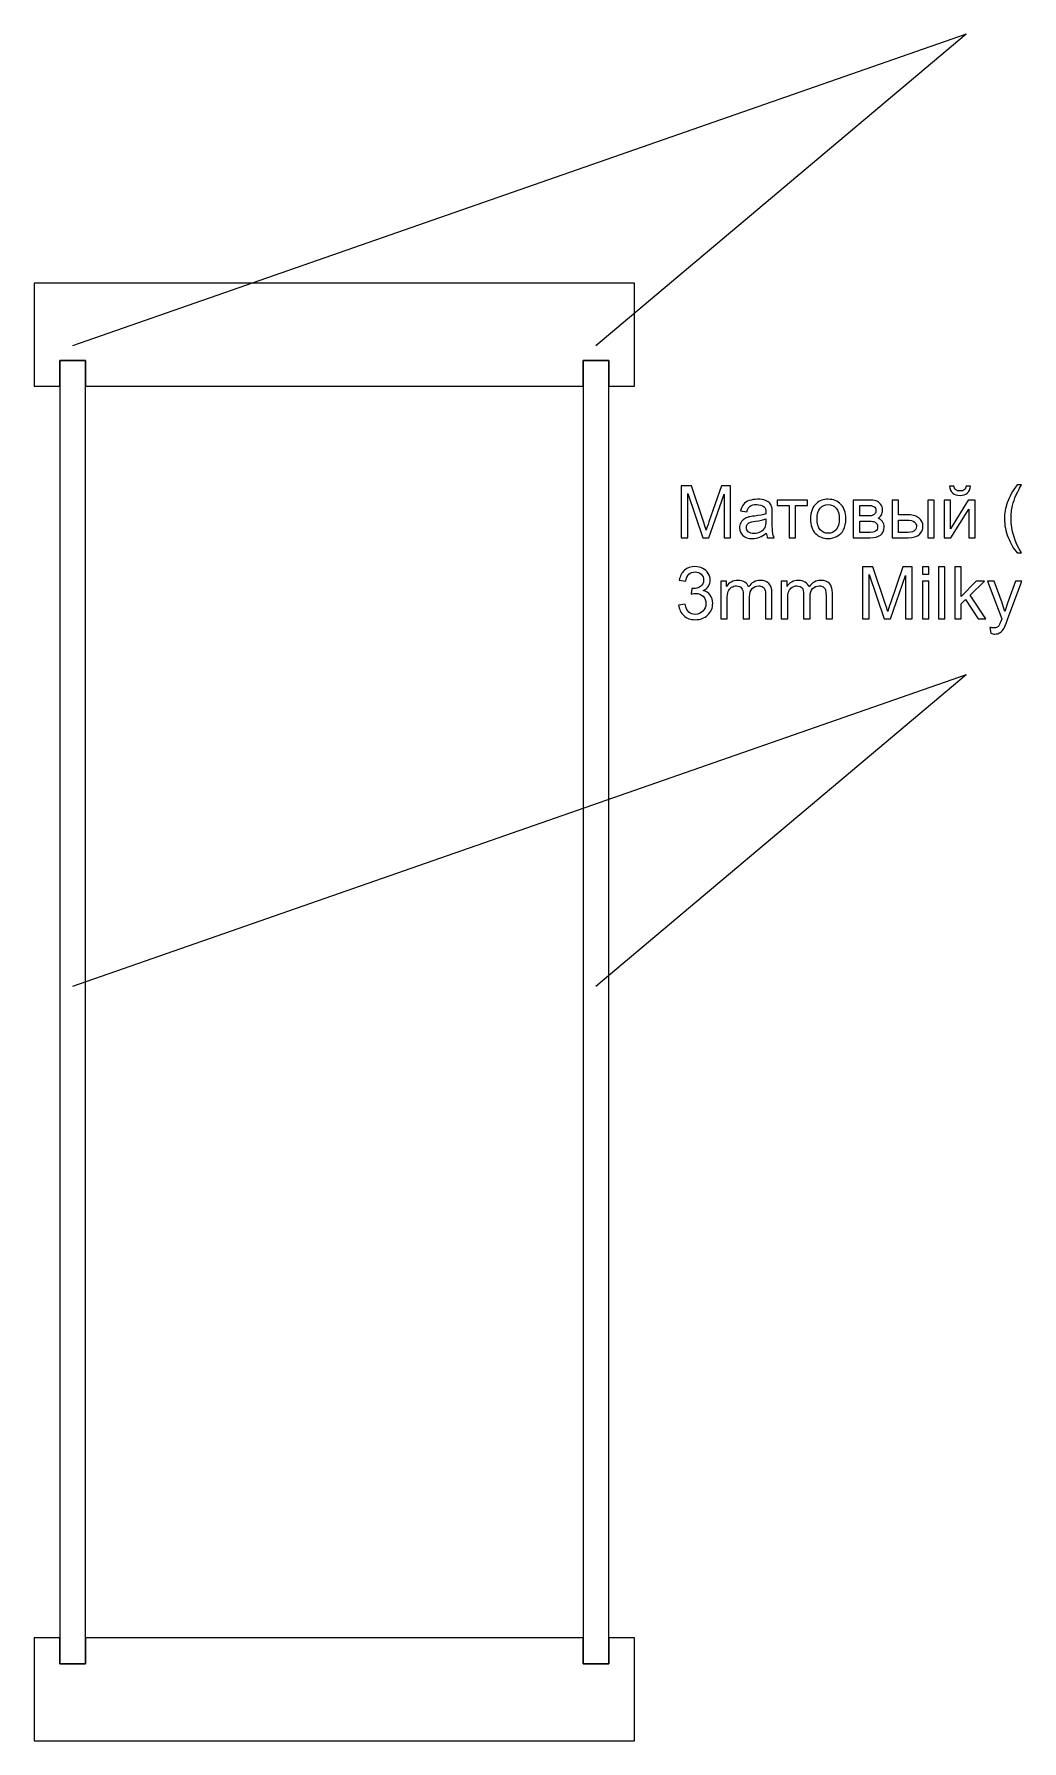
# Model space of a CAD drawing. Header units: centimetres. Extents: x -73.3 to 26.2, y -19.8 to 24.4.
# Drawn here: x 1.37 to 12.89, y -12.52 to 7.38 of the extents above; entities that cross this region are included whole.
import ezdxf

# ---------------------------------------------------------------- set-up
doc = ezdxf.new("R2010")
doc.units = ezdxf.units.CM
doc.header["$MEASUREMENT"] = 0
doc.layers.add('layer 1', color=7, linetype='Continuous')

msp = doc.modelspace()

# ---------------------------------------------------------------- linework, layer by layer
at = {"layer": 'layer 1', "color": 242, "lineweight": 9}
for points in [[(12.24069, 7.3847), (12.24069, 7.3847), (1.82248, 3.75057), (1.82248, 3.75057)], [(12.24069, 7.3847), (12.24069, 7.3847), (7.92462, 3.75057), (7.92462, 3.75057)], [(12.24069, -0.0866), (12.24069, -0.0866), (1.82248, -3.72073), (1.82248, -3.72073)], [(12.24069, -0.0866), (12.24069, -0.0866), (7.92462, -3.72073), (7.92462, -3.72073)]]:
    msp.add_open_spline(points, degree=3, dxfattribs=at)
at = {"layer": 'layer 1', "color": 41, "lineweight": 9}
for points in [[(1.37462, 3.27927), (1.37462, 3.27927), (1.37462, 4.47927), (1.37462, 4.47927), (1.37462, 4.47927), (1.37462, 4.47927), (8.37462, 4.47927), (8.37462, 4.47927), (8.37462, 4.47927), (8.37462, 4.47927), (8.37462, 3.27927), (8.37462, 3.27927), (8.37462, 3.27927), (8.37462, 3.27927), (8.07462, 3.27927), (8.07462, 3.27927), (8.07462, 3.27927), (8.07462, 3.27927), (8.07462, 3.57927), (8.07462, 3.57927), (8.07462, 3.57927), (8.07462, 3.57927), (7.77462, 3.57927), (7.77462, 3.57927), (7.77462, 3.57927), (7.77462, 3.57927), (7.77462, 3.27927), (7.77462, 3.27927), (7.77462, 3.27927), (7.77462, 3.27927), (1.97462, 3.27927), (1.97462, 3.27927), (1.97462, 3.27927), (1.97462, 3.27927), (1.97462, 3.57927), (1.97462, 3.57927), (1.97462, 3.57927), (1.97462, 3.57927), (1.67462, 3.57927), (1.67462, 3.57927), (1.67462, 3.57927), (1.67462, 3.57927), (1.67462, 3.27927), (1.67462, 3.27927), (1.67462, 3.27927), (1.67462, 3.27927), (1.37462, 3.27927), (1.37462, 3.27927)], [(1.37462, -12.52073), (1.37462, -12.52073), (1.37462, -11.32073), (1.37462, -11.32073), (1.37462, -11.32073), (1.37462, -11.32073), (1.67462, -11.32073), (1.67462, -11.32073), (1.67462, -11.32073), (1.67462, -11.32073), (1.67462, -11.62073), (1.67462, -11.62073), (1.67462, -11.62073), (1.67462, -11.62073), (1.97462, -11.62073), (1.97462, -11.62073), (1.97462, -11.62073), (1.97462, -11.62073), (1.97462, -11.32073), (1.97462, -11.32073), (1.97462, -11.32073), (1.97462, -11.32073), (7.77462, -11.32073), (7.77462, -11.32073), (7.77462, -11.32073), (7.77462, -11.32073), (7.77462, -11.62073), (7.77462, -11.62073), (7.77462, -11.62073), (7.77462, -11.62073), (8.07462, -11.62073), (8.07462, -11.62073), (8.07462, -11.62073), (8.07462, -11.62073), (8.07462, -11.32073), (8.07462, -11.32073), (8.07462, -11.32073), (8.07462, -11.32073), (8.37462, -11.32073), (8.37462, -11.32073), (8.37462, -11.32073), (8.37462, -11.32073), (8.37462, -12.52073), (8.37462, -12.52073), (8.37462, -12.52073), (8.37462, -12.52073), (1.37462, -12.52073), (1.37462, -12.52073)]]:
    msp.add_open_spline(points, degree=3, knots=[0, 0, 0, 0, 0.07692308, 0.07692308, 0.07692308, 0.07692308, 0.15384615, 0.15384615, 0.15384615, 0.15384615, 0.23076923, 0.23076923, 0.23076923, 0.23076923, 0.30769231, 0.30769231, 0.30769231, 0.30769231, 0.38461538, 0.38461538, 0.38461538, 0.38461538, 0.46153846, 0.46153846, 0.46153846, 0.46153846, 0.53846154, 0.53846154, 0.53846154, 0.53846154, 0.61538462, 0.61538462, 0.61538462, 0.61538462, 0.69230769, 0.69230769, 0.69230769, 0.69230769, 0.76923077, 0.76923077, 0.76923077, 0.76923077, 0.84615385, 0.84615385, 0.84615385, 0.84615385, 1, 1, 1, 1], dxfattribs=at)
at = {"layer": 'layer 1', "color": 142, "lineweight": 9}
for points in [[(1.67462, 3.57927), (1.67462, 3.57927), (1.97462, 3.57927), (1.97462, 3.57927), (1.97462, 3.57927), (1.97462, 3.57927), (1.97462, -11.62073), (1.97462, -11.62073), (1.97462, -11.62073), (1.97462, -11.62073), (1.67462, -11.62073), (1.67462, -11.62073), (1.67462, -11.62073), (1.67462, -11.62073), (1.67462, 3.57927), (1.67462, 3.57927)], [(7.77462, 3.57927), (7.77462, 3.57927), (8.07462, 3.57927), (8.07462, 3.57927), (8.07462, 3.57927), (8.07462, 3.57927), (8.07462, -11.62073), (8.07462, -11.62073), (8.07462, -11.62073), (8.07462, -11.62073), (7.77462, -11.62073), (7.77462, -11.62073), (7.77462, -11.62073), (7.77462, -11.62073), (7.77462, 3.57927), (7.77462, 3.57927)]]:
    msp.add_open_spline(points, degree=3, knots=[0, 0, 0, 0, 0.2, 0.2, 0.2, 0.2, 0.4, 0.4, 0.4, 0.4, 0.6, 0.6, 0.6, 0.6, 1, 1, 1, 1], dxfattribs=at)
at = {"layer": 'layer 1', "color": 250}
for points, knots in [([(8.91753, 1.51125), (8.91753, 1.51125), (8.91753, 2.11747), (8.91753, 2.11747), (8.91753, 2.11747), (8.91753, 2.11747), (9.03776, 2.11747), (9.03776, 2.11747), (9.03776, 2.11747), (9.03776, 2.11747), (9.18113, 1.68835), (9.18113, 1.68835), (9.18113, 1.68835), (9.19439, 1.64841), (9.20399, 1.61849), (9.21005, 1.5986), (9.21005, 1.5986), (9.21697, 1.62061), (9.22783, 1.65307), (9.24251, 1.69582), (9.24251, 1.69582), (9.24251, 1.69582), (9.38842, 2.11747), (9.38842, 2.11747), (9.38842, 2.11747), (9.38842, 2.11747), (9.49581, 2.11747), (9.49581, 2.11747), (9.49581, 2.11747), (9.49581, 2.11747), (9.49581, 1.51125), (9.49581, 1.51125), (9.49581, 1.51125), (9.49581, 1.51125), (9.41876, 1.51125), (9.41876, 1.51125), (9.41876, 1.51125), (9.41876, 1.51125), (9.41876, 2.01841), (9.41876, 2.01841), (9.41876, 2.01841), (9.41876, 2.01841), (9.2418, 1.51125), (9.2418, 1.51125), (9.2418, 1.51125), (9.2418, 1.51125), (9.16956, 1.51125), (9.16956, 1.51125), (9.16956, 1.51125), (9.16956, 1.51125), (8.99458, 2.02772), (8.99458, 2.02772), (8.99458, 2.02772), (8.99458, 2.02772), (8.99458, 1.51125), (8.99458, 1.51125), (8.99458, 1.51125), (8.99458, 1.51125), (8.91753, 1.51125), (8.91753, 1.51125)], [0, 0, 0, 0, 0.0625, 0.0625, 0.0625, 0.0625, 0.125, 0.125, 0.125, 0.125, 0.1875, 0.1875, 0.1875, 0.1875, 0.25, 0.25, 0.25, 0.25, 0.3125, 0.3125, 0.3125, 0.3125, 0.375, 0.375, 0.375, 0.375, 0.4375, 0.4375, 0.4375, 0.4375, 0.5, 0.5, 0.5, 0.5, 0.5625, 0.5625, 0.5625, 0.5625, 0.625, 0.625, 0.625, 0.625, 0.6875, 0.6875, 0.6875, 0.6875, 0.75, 0.75, 0.75, 0.75, 0.8125, 0.8125, 0.8125, 0.8125, 0.875, 0.875, 0.875, 0.875, 1, 1, 1, 1]), ([(12.24197, 2.11323), (12.24197, 2.11323), (12.29277, 2.11323), (12.29277, 2.11323), (12.29277, 2.11323), (12.28868, 2.07838), (12.27598, 2.05157), (12.25481, 2.03294), (12.25481, 2.03294), (12.23364, 2.01417), (12.20556, 2.00486), (12.17042, 2.00486), (12.17042, 2.00486), (12.13515, 2.00486), (12.10692, 2.01417), (12.0859, 2.03266), (12.0859, 2.03266), (12.06487, 2.05128), (12.05217, 2.0781), (12.04808, 2.11323), (12.04808, 2.11323), (12.04808, 2.11323), (12.09888, 2.11323), (12.09888, 2.11323), (12.09888, 2.11323), (12.10269, 2.09418), (12.11045, 2.07993), (12.12188, 2.07062), (12.12188, 2.07062), (12.13331, 2.06116), (12.14883, 2.05651), (12.16817, 2.05651), (12.16817, 2.05651), (12.1906, 2.05651), (12.20754, 2.06102), (12.21897, 2.07019), (12.21897, 2.07019), (12.2304, 2.07922), (12.23816, 2.09362), (12.24197, 2.11323)], [0, 0, 0, 0, 0.09090909, 0.09090909, 0.09090909, 0.09090909, 0.18181818, 0.18181818, 0.18181818, 0.18181818, 0.27272727, 0.27272727, 0.27272727, 0.27272727, 0.36363636, 0.36363636, 0.36363636, 0.36363636, 0.45454545, 0.45454545, 0.45454545, 0.45454545, 0.54545455, 0.54545455, 0.54545455, 0.54545455, 0.63636364, 0.63636364, 0.63636364, 0.63636364, 0.72727273, 0.72727273, 0.72727273, 0.72727273, 0.81818182, 0.81818182, 0.81818182, 0.81818182, 1, 1, 1, 1]), ([(12.83506, 1.33345), (12.79414, 1.38524), (12.75942, 1.44577), (12.73106, 1.5152), (12.73106, 1.5152), (12.7027, 1.58463), (12.68859, 1.6566), (12.68859, 1.73096), (12.68859, 1.73096), (12.68859, 1.79658), (12.69917, 1.85937), (12.72034, 1.91934), (12.72034, 1.91934), (12.74517, 1.98905), (12.78341, 2.05848), (12.83506, 2.12763), (12.83506, 2.12763), (12.83506, 2.12763), (12.8884, 2.12763), (12.8884, 2.12763), (12.8884, 2.12763), (12.8551, 2.07033), (12.83294, 2.02941), (12.82222, 2.00486), (12.82222, 2.00486), (12.80543, 1.9669), (12.79216, 1.92725), (12.78257, 1.8859), (12.78257, 1.8859), (12.77071, 1.8344), (12.76479, 1.78261), (12.76479, 1.73054), (12.76479, 1.73054), (12.76479, 1.59803), (12.80599, 1.46567), (12.8884, 1.33345), (12.8884, 1.33345), (12.8884, 1.33345), (12.83506, 1.33345), (12.83506, 1.33345)], [0, 0, 0, 0, 0.09090909, 0.09090909, 0.09090909, 0.09090909, 0.18181818, 0.18181818, 0.18181818, 0.18181818, 0.27272727, 0.27272727, 0.27272727, 0.27272727, 0.36363636, 0.36363636, 0.36363636, 0.36363636, 0.45454545, 0.45454545, 0.45454545, 0.45454545, 0.54545455, 0.54545455, 0.54545455, 0.54545455, 0.63636364, 0.63636364, 0.63636364, 0.63636364, 0.72727273, 0.72727273, 0.72727273, 0.72727273, 0.81818182, 0.81818182, 0.81818182, 0.81818182, 1, 1, 1, 1]), ([(9.91166, 1.56628), (9.884, 1.54272), (9.85733, 1.52621), (9.83179, 1.51647), (9.83179, 1.51647), (9.80625, 1.50673), (9.77888, 1.50194), (9.74952, 1.50194), (9.74952, 1.50194), (9.70126, 1.50194), (9.66415, 1.51365), (9.63819, 1.53721), (9.63819, 1.53721), (9.61222, 1.56064), (9.59924, 1.5907), (9.59924, 1.62724), (9.59924, 1.62724), (9.59924, 1.64869), (9.60418, 1.66831), (9.61392, 1.68609), (9.61392, 1.68609), (9.62379, 1.70387), (9.63663, 1.71798), (9.65244, 1.7287), (9.65244, 1.7287), (9.66838, 1.73943), (9.68616, 1.74761), (9.70606, 1.75312), (9.70606, 1.75312), (9.72074, 1.75693), (9.74289, 1.76059), (9.77238, 1.76426), (9.77238, 1.76426), (9.8325, 1.77132), (9.87695, 1.77993), (9.90531, 1.7898), (9.90531, 1.7898), (9.90559, 1.79996), (9.90573, 1.80646), (9.90573, 1.80914), (9.90573, 1.80914), (9.90573, 1.83933), (9.89868, 1.86064), (9.88457, 1.87306), (9.88457, 1.87306), (9.86552, 1.88985), (9.83715, 1.89818), (9.79962, 1.89818), (9.79962, 1.89818), (9.76448, 1.89818), (9.73852, 1.89197), (9.72187, 1.87969), (9.72187, 1.87969), (9.70507, 1.86742), (9.6928, 1.84568), (9.68475, 1.81436), (9.68475, 1.81436), (9.68475, 1.81436), (9.61194, 1.82452), (9.61194, 1.82452), (9.61194, 1.82452), (9.61857, 1.8557), (9.62944, 1.88096), (9.64468, 1.90015), (9.64468, 1.90015), (9.65992, 1.91934), (9.68193, 1.93402), (9.71072, 1.94446), (9.71072, 1.94446), (9.73936, 1.95476), (9.77281, 1.95999), (9.81063, 1.95999), (9.81063, 1.95999), (9.84816, 1.95999), (9.87878, 1.95561), (9.90235, 1.94672), (9.90235, 1.94672), (9.92577, 1.93783), (9.94313, 1.92682), (9.95414, 1.91342), (9.95414, 1.91342), (9.96514, 1.90001), (9.9729, 1.88308), (9.97742, 1.86262), (9.97742, 1.86262), (9.97982, 1.84992), (9.98109, 1.82706), (9.98109, 1.79418), (9.98109, 1.79418), (9.98109, 1.79418), (9.98109, 1.6954), (9.98109, 1.6954), (9.98109, 1.6954), (9.98109, 1.6264), (9.98264, 1.58279), (9.98574, 1.56431), (9.98574, 1.56431), (9.98871, 1.54582), (9.99492, 1.52818), (10.00395, 1.51125), (10.00395, 1.51125), (10.00395, 1.51125), (9.92605, 1.51125), (9.92605, 1.51125), (9.92605, 1.51125), (9.91858, 1.52691), (9.91378, 1.54526), (9.91166, 1.56628)], [0, 0, 0, 0, 0.03571429, 0.03571429, 0.03571429, 0.03571429, 0.07142857, 0.07142857, 0.07142857, 0.07142857, 0.10714286, 0.10714286, 0.10714286, 0.10714286, 0.14285714, 0.14285714, 0.14285714, 0.14285714, 0.17857143, 0.17857143, 0.17857143, 0.17857143, 0.21428571, 0.21428571, 0.21428571, 0.21428571, 0.25, 0.25, 0.25, 0.25, 0.28571429, 0.28571429, 0.28571429, 0.28571429, 0.32142857, 0.32142857, 0.32142857, 0.32142857, 0.35714286, 0.35714286, 0.35714286, 0.35714286, 0.39285714, 0.39285714, 0.39285714, 0.39285714, 0.42857143, 0.42857143, 0.42857143, 0.42857143, 0.46428571, 0.46428571, 0.46428571, 0.46428571, 0.5, 0.5, 0.5, 0.5, 0.53571429, 0.53571429, 0.53571429, 0.53571429, 0.57142857, 0.57142857, 0.57142857, 0.57142857, 0.60714286, 0.60714286, 0.60714286, 0.60714286, 0.64285714, 0.64285714, 0.64285714, 0.64285714, 0.67857143, 0.67857143, 0.67857143, 0.67857143, 0.71428571, 0.71428571, 0.71428571, 0.71428571, 0.75, 0.75, 0.75, 0.75, 0.78571429, 0.78571429, 0.78571429, 0.78571429, 0.82142857, 0.82142857, 0.82142857, 0.82142857, 0.85714286, 0.85714286, 0.85714286, 0.85714286, 0.89285714, 0.89285714, 0.89285714, 0.89285714, 0.92857143, 0.92857143, 0.92857143, 0.92857143, 1, 1, 1, 1]), ([(10.03795, 1.95067), (10.03795, 1.95067), (10.39355, 1.95067), (10.39355, 1.95067), (10.39355, 1.95067), (10.39355, 1.95067), (10.39355, 1.88886), (10.39355, 1.88886), (10.39355, 1.88886), (10.39355, 1.88886), (10.25301, 1.88886), (10.25301, 1.88886), (10.25301, 1.88886), (10.25301, 1.88886), (10.25301, 1.51125), (10.25301, 1.51125), (10.25301, 1.51125), (10.25301, 1.51125), (10.1785, 1.51125), (10.1785, 1.51125), (10.1785, 1.51125), (10.1785, 1.51125), (10.1785, 1.88886), (10.1785, 1.88886), (10.1785, 1.88886), (10.1785, 1.88886), (10.03795, 1.88886), (10.03795, 1.88886), (10.03795, 1.88886), (10.03795, 1.88886), (10.03795, 1.95067), (10.03795, 1.95067)], [0, 0, 0, 0, 0.11111111, 0.11111111, 0.11111111, 0.11111111, 0.22222222, 0.22222222, 0.22222222, 0.22222222, 0.33333333, 0.33333333, 0.33333333, 0.33333333, 0.44444444, 0.44444444, 0.44444444, 0.44444444, 0.55555556, 0.55555556, 0.55555556, 0.55555556, 0.66666667, 0.66666667, 0.66666667, 0.66666667, 0.77777778, 0.77777778, 0.77777778, 0.77777778, 1, 1, 1, 1]), ([(10.42728, 1.73096), (10.42728, 1.8121), (10.44986, 1.87221), (10.49515, 1.9113), (10.49515, 1.9113), (10.53283, 1.94376), (10.57898, 1.95999), (10.6333, 1.95999), (10.6333, 1.95999), (10.69356, 1.95999), (10.74295, 1.94023), (10.78133, 1.90072), (10.78133, 1.90072), (10.81957, 1.86135), (10.83876, 1.80674), (10.83876, 1.73717), (10.83876, 1.73717), (10.83876, 1.68073), (10.8303, 1.63642), (10.81336, 1.6041), (10.81336, 1.6041), (10.79643, 1.57179), (10.77173, 1.54667), (10.73928, 1.52875), (10.73928, 1.52875), (10.70696, 1.51083), (10.67154, 1.50194), (10.6333, 1.50194), (10.6333, 1.50194), (10.57178, 1.50194), (10.52211, 1.52155), (10.48415, 1.56092), (10.48415, 1.56092), (10.44619, 1.60029), (10.42728, 1.65702), (10.42728, 1.73096)], [0, 0, 0, 0, 0.1, 0.1, 0.1, 0.1, 0.2, 0.2, 0.2, 0.2, 0.3, 0.3, 0.3, 0.3, 0.4, 0.4, 0.4, 0.4, 0.5, 0.5, 0.5, 0.5, 0.6, 0.6, 0.6, 0.6, 0.7, 0.7, 0.7, 0.7, 0.8, 0.8, 0.8, 0.8, 1, 1, 1, 1]), ([(10.50348, 1.73082), (10.50348, 1.67466), (10.51576, 1.63261), (10.54031, 1.60481), (10.54031, 1.60481), (10.56501, 1.57687), (10.59591, 1.5629), (10.6333, 1.5629), (10.6333, 1.5629), (10.67027, 1.5629), (10.70104, 1.57687), (10.72573, 1.60495), (10.72573, 1.60495), (10.75028, 1.63303), (10.76256, 1.67579), (10.76256, 1.73322), (10.76256, 1.73322), (10.76256, 1.78741), (10.75014, 1.82847), (10.72545, 1.85627), (10.72545, 1.85627), (10.70075, 1.88421), (10.66999, 1.89818), (10.6333, 1.89818), (10.6333, 1.89818), (10.59591, 1.89818), (10.56501, 1.88435), (10.54031, 1.85655), (10.54031, 1.85655), (10.51576, 1.82875), (10.50348, 1.78684), (10.50348, 1.73082)], [0, 0, 0, 0, 0.11111111, 0.11111111, 0.11111111, 0.11111111, 0.22222222, 0.22222222, 0.22222222, 0.22222222, 0.33333333, 0.33333333, 0.33333333, 0.33333333, 0.44444444, 0.44444444, 0.44444444, 0.44444444, 0.55555556, 0.55555556, 0.55555556, 0.55555556, 0.66666667, 0.66666667, 0.66666667, 0.66666667, 0.77777778, 0.77777778, 0.77777778, 0.77777778, 1, 1, 1, 1]), ([(10.92611, 1.95067), (10.92611, 1.95067), (11.09756, 1.95067), (11.09756, 1.95067), (11.09756, 1.95067), (11.13961, 1.95067), (11.17094, 1.94714), (11.19154, 1.94009), (11.19154, 1.94009), (11.212, 1.93303), (11.22964, 1.92019), (11.24432, 1.90142), (11.24432, 1.90142), (11.25913, 1.88251), (11.26647, 1.86008), (11.26647, 1.83383), (11.26647, 1.83383), (11.26647, 1.81281), (11.2621, 1.79446), (11.25349, 1.77894), (11.25349, 1.77894), (11.24474, 1.76328), (11.23176, 1.75015), (11.21426, 1.73971), (11.21426, 1.73971), (11.23486, 1.7328), (11.25194, 1.71995), (11.26562, 1.70105), (11.26562, 1.70105), (11.27917, 1.68228), (11.28594, 1.65984), (11.28594, 1.63402), (11.28594, 1.63402), (11.28326, 1.59239), (11.26831, 1.56149), (11.24135, 1.54145), (11.24135, 1.54145), (11.2144, 1.52127), (11.17517, 1.51125), (11.12381, 1.51125), (11.12381, 1.51125), (11.12381, 1.51125), (10.92611, 1.51125), (10.92611, 1.51125), (10.92611, 1.51125), (10.92611, 1.51125), (10.92611, 1.95067), (10.92611, 1.95067)], [0, 0, 0, 0, 0.07692308, 0.07692308, 0.07692308, 0.07692308, 0.15384615, 0.15384615, 0.15384615, 0.15384615, 0.23076923, 0.23076923, 0.23076923, 0.23076923, 0.30769231, 0.30769231, 0.30769231, 0.30769231, 0.38461538, 0.38461538, 0.38461538, 0.38461538, 0.46153846, 0.46153846, 0.46153846, 0.46153846, 0.53846154, 0.53846154, 0.53846154, 0.53846154, 0.61538462, 0.61538462, 0.61538462, 0.61538462, 0.69230769, 0.69230769, 0.69230769, 0.69230769, 0.76923077, 0.76923077, 0.76923077, 0.76923077, 0.84615385, 0.84615385, 0.84615385, 0.84615385, 1, 1, 1, 1]), ([(11.00062, 1.76525), (11.00062, 1.76525), (11.07964, 1.76525), (11.07964, 1.76525), (11.07964, 1.76525), (11.11111, 1.76525), (11.13284, 1.76694), (11.14455, 1.77019), (11.14455, 1.77019), (11.1564, 1.77358), (11.16699, 1.78021), (11.1763, 1.79037), (11.1763, 1.79037), (11.18561, 1.80039), (11.19027, 1.81252), (11.19027, 1.82663), (11.19027, 1.82663), (11.19027, 1.84992), (11.18209, 1.866), (11.16586, 1.87518), (11.16586, 1.87518), (11.14949, 1.88435), (11.12155, 1.88886), (11.08204, 1.88886), (11.08204, 1.88886), (11.08204, 1.88886), (11.00062, 1.88886), (11.00062, 1.88886), (11.00062, 1.88886), (11.00062, 1.88886), (11.00062, 1.76525), (11.00062, 1.76525)], [0, 0, 0, 0, 0.11111111, 0.11111111, 0.11111111, 0.11111111, 0.22222222, 0.22222222, 0.22222222, 0.22222222, 0.33333333, 0.33333333, 0.33333333, 0.33333333, 0.44444444, 0.44444444, 0.44444444, 0.44444444, 0.55555556, 0.55555556, 0.55555556, 0.55555556, 0.66666667, 0.66666667, 0.66666667, 0.66666667, 0.77777778, 0.77777778, 0.77777778, 0.77777778, 1, 1, 1, 1]), ([(11.37851, 1.95067), (11.37851, 1.95067), (11.45302, 1.95067), (11.45302, 1.95067), (11.45302, 1.95067), (11.45302, 1.95067), (11.45302, 1.7788), (11.45302, 1.7788), (11.45302, 1.7788), (11.45302, 1.7788), (11.547, 1.7788), (11.547, 1.7788), (11.547, 1.7788), (11.60838, 1.7788), (11.65551, 1.76694), (11.68867, 1.7431), (11.68867, 1.7431), (11.72183, 1.71925), (11.73834, 1.68637), (11.73834, 1.64446), (11.73834, 1.64446), (11.73834, 1.60777), (11.72452, 1.57644), (11.69686, 1.55034), (11.69686, 1.55034), (11.6692, 1.52423), (11.62503, 1.51125), (11.56421, 1.51125), (11.56421, 1.51125), (11.56421, 1.51125), (11.37851, 1.51125), (11.37851, 1.51125), (11.37851, 1.51125), (11.37851, 1.51125), (11.37851, 1.95067), (11.37851, 1.95067)], [0, 0, 0, 0, 0.1, 0.1, 0.1, 0.1, 0.2, 0.2, 0.2, 0.2, 0.3, 0.3, 0.3, 0.3, 0.4, 0.4, 0.4, 0.4, 0.5, 0.5, 0.5, 0.5, 0.6, 0.6, 0.6, 0.6, 0.7, 0.7, 0.7, 0.7, 0.8, 0.8, 0.8, 0.8, 1, 1, 1, 1]), ([(11.79423, 1.95067), (11.79423, 1.95067), (11.86873, 1.95067), (11.86873, 1.95067), (11.86873, 1.95067), (11.86873, 1.95067), (11.86873, 1.51125), (11.86873, 1.51125), (11.86873, 1.51125), (11.86873, 1.51125), (11.79423, 1.51125), (11.79423, 1.51125), (11.79423, 1.51125), (11.79423, 1.51125), (11.79423, 1.95067), (11.79423, 1.95067)], [0, 0, 0, 0, 0.2, 0.2, 0.2, 0.2, 0.4, 0.4, 0.4, 0.4, 0.6, 0.6, 0.6, 0.6, 1, 1, 1, 1]), ([(11.98458, 1.95067), (11.98458, 1.95067), (12.05909, 1.95067), (12.05909, 1.95067), (12.05909, 1.95067), (12.05909, 1.95067), (12.05909, 1.61553), (12.05909, 1.61553), (12.05909, 1.61553), (12.05909, 1.61553), (12.2661, 1.95067), (12.2661, 1.95067), (12.2661, 1.95067), (12.2661, 1.95067), (12.34611, 1.95067), (12.34611, 1.95067), (12.34611, 1.95067), (12.34611, 1.95067), (12.34611, 1.51125), (12.34611, 1.51125), (12.34611, 1.51125), (12.34611, 1.51125), (12.2716, 1.51125), (12.2716, 1.51125), (12.2716, 1.51125), (12.2716, 1.51125), (12.2716, 1.84427), (12.2716, 1.84427), (12.2716, 1.84427), (12.2716, 1.84427), (12.06487, 1.51125), (12.06487, 1.51125), (12.06487, 1.51125), (12.06487, 1.51125), (11.98458, 1.51125), (11.98458, 1.51125), (11.98458, 1.51125), (11.98458, 1.51125), (11.98458, 1.95067), (11.98458, 1.95067)], [0, 0, 0, 0, 0.09090909, 0.09090909, 0.09090909, 0.09090909, 0.18181818, 0.18181818, 0.18181818, 0.18181818, 0.27272727, 0.27272727, 0.27272727, 0.27272727, 0.36363636, 0.36363636, 0.36363636, 0.36363636, 0.45454545, 0.45454545, 0.45454545, 0.45454545, 0.54545455, 0.54545455, 0.54545455, 0.54545455, 0.63636364, 0.63636364, 0.63636364, 0.63636364, 0.72727273, 0.72727273, 0.72727273, 0.72727273, 0.81818182, 0.81818182, 0.81818182, 0.81818182, 1, 1, 1, 1]), ([(9.90573, 1.73138), (9.87864, 1.72038), (9.838, 1.71106), (9.78381, 1.70344), (9.78381, 1.70344), (9.75305, 1.69907), (9.73132, 1.69413), (9.71862, 1.68863), (9.71862, 1.68863), (9.70592, 1.68312), (9.69618, 1.67508), (9.68927, 1.66464), (9.68927, 1.66464), (9.68235, 1.65406), (9.67883, 1.64234), (9.67883, 1.62936), (9.67883, 1.62936), (9.67883, 1.60975), (9.68631, 1.59324), (9.7014, 1.58011), (9.7014, 1.58011), (9.7165, 1.56699), (9.73852, 1.56036), (9.76745, 1.56036), (9.76745, 1.56036), (9.79609, 1.56036), (9.82163, 1.56657), (9.84407, 1.57912), (9.84407, 1.57912), (9.86636, 1.59154), (9.88287, 1.60862), (9.89332, 1.63021), (9.89332, 1.63021), (9.90136, 1.647), (9.90531, 1.67169), (9.90531, 1.70429), (9.90531, 1.70429), (9.90531, 1.70429), (9.90573, 1.73138), (9.90573, 1.73138)], [0, 0, 0, 0, 0.09090909, 0.09090909, 0.09090909, 0.09090909, 0.18181818, 0.18181818, 0.18181818, 0.18181818, 0.27272727, 0.27272727, 0.27272727, 0.27272727, 0.36363636, 0.36363636, 0.36363636, 0.36363636, 0.45454545, 0.45454545, 0.45454545, 0.45454545, 0.54545455, 0.54545455, 0.54545455, 0.54545455, 0.63636364, 0.63636364, 0.63636364, 0.63636364, 0.72727273, 0.72727273, 0.72727273, 0.72727273, 0.81818182, 0.81818182, 0.81818182, 0.81818182, 1, 1, 1, 1]), ([(11.00062, 1.57221), (11.00062, 1.57221), (11.09841, 1.57221), (11.09841, 1.57221), (11.09841, 1.57221), (11.14046, 1.57221), (11.16939, 1.57715), (11.18505, 1.58689), (11.18505, 1.58689), (11.20071, 1.59676), (11.2089, 1.61356), (11.20974, 1.63769), (11.20974, 1.63769), (11.20974, 1.65166), (11.20523, 1.66478), (11.1962, 1.67677), (11.1962, 1.67677), (11.18703, 1.68877), (11.17517, 1.69639), (11.16064, 1.69949), (11.16064, 1.69949), (11.1461, 1.70274), (11.12268, 1.70429), (11.09051, 1.70429), (11.09051, 1.70429), (11.09051, 1.70429), (11.00062, 1.70429), (11.00062, 1.70429), (11.00062, 1.70429), (11.00062, 1.70429), (11.00062, 1.57221), (11.00062, 1.57221)], [0, 0, 0, 0, 0.11111111, 0.11111111, 0.11111111, 0.11111111, 0.22222222, 0.22222222, 0.22222222, 0.22222222, 0.33333333, 0.33333333, 0.33333333, 0.33333333, 0.44444444, 0.44444444, 0.44444444, 0.44444444, 0.55555556, 0.55555556, 0.55555556, 0.55555556, 0.66666667, 0.66666667, 0.66666667, 0.66666667, 0.77777778, 0.77777778, 0.77777778, 0.77777778, 1, 1, 1, 1]), ([(11.45302, 1.57221), (11.45302, 1.57221), (11.53119, 1.57221), (11.53119, 1.57221), (11.53119, 1.57221), (11.57818, 1.57221), (11.61191, 1.578), (11.63195, 1.58957), (11.63195, 1.58957), (11.65213, 1.60114), (11.66214, 1.6192), (11.66214, 1.64375), (11.66214, 1.64375), (11.66214, 1.6628), (11.65467, 1.67974), (11.63985, 1.6947), (11.63985, 1.6947), (11.62489, 1.70951), (11.59201, 1.71699), (11.54107, 1.71699), (11.54107, 1.71699), (11.54107, 1.71699), (11.45302, 1.71699), (11.45302, 1.71699), (11.45302, 1.71699), (11.45302, 1.71699), (11.45302, 1.57221), (11.45302, 1.57221)], [0, 0, 0, 0, 0.125, 0.125, 0.125, 0.125, 0.25, 0.25, 0.25, 0.25, 0.375, 0.375, 0.375, 0.375, 0.5, 0.5, 0.5, 0.5, 0.625, 0.625, 0.625, 0.625, 0.75, 0.75, 0.75, 0.75, 1, 1, 1, 1]), ([(8.88959, 0.72625), (8.88959, 0.72625), (8.9641, 0.73641), (8.9641, 0.73641), (8.9641, 0.73641), (8.9727, 0.69407), (8.9871, 0.66359), (9.00756, 0.64497), (9.00756, 0.64497), (9.02802, 0.62634), (9.05314, 0.61703), (9.08291, 0.61703), (9.08291, 0.61703), (9.11819, 0.61703), (9.14797, 0.62916), (9.17195, 0.65343), (9.17195, 0.65343), (9.19594, 0.6777), (9.20794, 0.70776), (9.20794, 0.7436), (9.20794, 0.7436), (9.20794, 0.77775), (9.19679, 0.80598), (9.17435, 0.82827), (9.17435, 0.82827), (9.15206, 0.85043), (9.12369, 0.86157), (9.08912, 0.86157), (9.08912, 0.86157), (9.07501, 0.86157), (9.05751, 0.85875), (9.03649, 0.85325), (9.03649, 0.85325), (9.03649, 0.85325), (9.04481, 0.91844), (9.04481, 0.91844), (9.04481, 0.91844), (9.04975, 0.91788), (9.05384, 0.91759), (9.05681, 0.91759), (9.05681, 0.91759), (9.0887, 0.91759), (9.1172, 0.92592), (9.14274, 0.94243), (9.14274, 0.94243), (9.16814, 0.95894), (9.18084, 0.98434), (9.18084, 1.01863), (9.18084, 1.01863), (9.18084, 1.04587), (9.17153, 1.06844), (9.15305, 1.08636), (9.15305, 1.08636), (9.13456, 1.10429), (9.11071, 1.11318), (9.0815, 1.11318), (9.0815, 1.11318), (9.05243, 1.11318), (9.0283, 1.104), (9.00897, 1.08566), (9.00897, 1.08566), (8.98964, 1.06731), (8.97722, 1.0398), (8.97172, 1.00311), (8.97172, 1.00311), (8.97172, 1.00311), (8.89721, 1.01666), (8.89721, 1.01666), (8.89721, 1.01666), (8.90638, 1.06661), (8.92698, 1.10541), (8.9593, 1.13293), (8.9593, 1.13293), (8.99147, 1.16045), (9.03169, 1.17414), (9.07967, 1.17414), (9.07967, 1.17414), (9.11269, 1.17414), (9.14317, 1.16708), (9.17097, 1.15283), (9.17097, 1.15283), (9.19891, 1.13872), (9.22021, 1.11938), (9.23489, 1.09497), (9.23489, 1.09497), (9.24971, 1.07042), (9.25704, 1.04445), (9.25704, 1.01694), (9.25704, 1.01694), (9.25704, 0.99083), (9.24999, 0.96712), (9.23602, 0.94568), (9.23602, 0.94568), (9.22191, 0.92423), (9.20102, 0.90715), (9.17351, 0.89445), (9.17351, 0.89445), (9.20935, 0.88627), (9.23715, 0.86905), (9.25704, 0.84295), (9.25704, 0.84295), (9.2768, 0.81698), (9.28668, 0.78424), (9.28668, 0.74516), (9.28668, 0.74516), (9.28668, 0.69224), (9.26735, 0.64722), (9.22882, 0.61039), (9.22882, 0.61039), (9.19016, 0.57356), (9.14133, 0.55522), (9.08235, 0.55522), (9.08235, 0.55522), (9.02915, 0.55522), (8.98498, 0.57117), (8.94984, 0.60292), (8.94984, 0.60292), (8.91457, 0.63467), (8.89453, 0.67573), (8.88959, 0.72625)], [0, 0, 0, 0, 0.03225806, 0.03225806, 0.03225806, 0.03225806, 0.06451613, 0.06451613, 0.06451613, 0.06451613, 0.09677419, 0.09677419, 0.09677419, 0.09677419, 0.12903226, 0.12903226, 0.12903226, 0.12903226, 0.16129032, 0.16129032, 0.16129032, 0.16129032, 0.19354839, 0.19354839, 0.19354839, 0.19354839, 0.22580645, 0.22580645, 0.22580645, 0.22580645, 0.25806452, 0.25806452, 0.25806452, 0.25806452, 0.29032258, 0.29032258, 0.29032258, 0.29032258, 0.32258065, 0.32258065, 0.32258065, 0.32258065, 0.35483871, 0.35483871, 0.35483871, 0.35483871, 0.38709677, 0.38709677, 0.38709677, 0.38709677, 0.41935484, 0.41935484, 0.41935484, 0.41935484, 0.4516129, 0.4516129, 0.4516129, 0.4516129, 0.48387097, 0.48387097, 0.48387097, 0.48387097, 0.51612903, 0.51612903, 0.51612903, 0.51612903, 0.5483871, 0.5483871, 0.5483871, 0.5483871, 0.58064516, 0.58064516, 0.58064516, 0.58064516, 0.61290323, 0.61290323, 0.61290323, 0.61290323, 0.64516129, 0.64516129, 0.64516129, 0.64516129, 0.67741935, 0.67741935, 0.67741935, 0.67741935, 0.70967742, 0.70967742, 0.70967742, 0.70967742, 0.74193548, 0.74193548, 0.74193548, 0.74193548, 0.77419355, 0.77419355, 0.77419355, 0.77419355, 0.80645161, 0.80645161, 0.80645161, 0.80645161, 0.83870968, 0.83870968, 0.83870968, 0.83870968, 0.87096774, 0.87096774, 0.87096774, 0.87096774, 0.90322581, 0.90322581, 0.90322581, 0.90322581, 0.93548387, 0.93548387, 0.93548387, 0.93548387, 1, 1, 1, 1]), ([(9.3808, 0.56538), (9.3808, 0.56538), (9.3808, 1.0048), (9.3808, 1.0048), (9.3808, 1.0048), (9.3808, 1.0048), (9.44769, 1.0048), (9.44769, 1.0048), (9.44769, 1.0048), (9.44769, 1.0048), (9.44769, 0.94271), (9.44769, 0.94271), (9.44769, 0.94271), (9.46137, 0.96416), (9.47972, 0.98152), (9.50258, 0.9945), (9.50258, 0.9945), (9.52544, 1.00762), (9.5514, 1.01412), (9.58061, 1.01412), (9.58061, 1.01412), (9.61307, 1.01412), (9.63974, 1.00734), (9.66048, 0.99394), (9.66048, 0.99394), (9.68123, 0.98039), (9.6959, 0.96162), (9.70437, 0.93735), (9.70437, 0.93735), (9.73936, 0.98857), (9.78466, 1.01412), (9.84054, 1.01412), (9.84054, 1.01412), (9.88429, 1.01412), (9.91801, 1.00212), (9.94144, 0.97799), (9.94144, 0.97799), (9.965, 0.95386), (9.97686, 0.91675), (9.97686, 0.86665), (9.97686, 0.86665), (9.97686, 0.86665), (9.97686, 0.56538), (9.97686, 0.56538), (9.97686, 0.56538), (9.97686, 0.56538), (9.90235, 0.56538), (9.90235, 0.56538), (9.90235, 0.56538), (9.90235, 0.56538), (9.90235, 0.84196), (9.90235, 0.84196), (9.90235, 0.84196), (9.90235, 0.87159), (9.89981, 0.89304), (9.89501, 0.90616), (9.89501, 0.90616), (9.89021, 0.91929), (9.88146, 0.92973), (9.86862, 0.93777), (9.86862, 0.93777), (9.85592, 0.94582), (9.84097, 0.94977), (9.82389, 0.94977), (9.82389, 0.94977), (9.79285, 0.94977), (9.76716, 0.93947), (9.7467, 0.91901), (9.7467, 0.91901), (9.72624, 0.8984), (9.71608, 0.86552), (9.71608, 0.82037), (9.71608, 0.82037), (9.71608, 0.82037), (9.71608, 0.56538), (9.71608, 0.56538), (9.71608, 0.56538), (9.71608, 0.56538), (9.64157, 0.56538), (9.64157, 0.56538), (9.64157, 0.56538), (9.64157, 0.56538), (9.64157, 0.85057), (9.64157, 0.85057), (9.64157, 0.85057), (9.64157, 0.88359), (9.63551, 0.90842), (9.62337, 0.92493), (9.62337, 0.92493), (9.61124, 0.94144), (9.59134, 0.94977), (9.56382, 0.94977), (9.56382, 0.94977), (9.54294, 0.94977), (9.52361, 0.94426), (9.50583, 0.93326), (9.50583, 0.93326), (9.48805, 0.92225), (9.4752, 0.90616), (9.46716, 0.88486), (9.46716, 0.88486), (9.45926, 0.86369), (9.45531, 0.83307), (9.45531, 0.79313), (9.45531, 0.79313), (9.45531, 0.79313), (9.45531, 0.56538), (9.45531, 0.56538), (9.45531, 0.56538), (9.45531, 0.56538), (9.3808, 0.56538), (9.3808, 0.56538)], [0, 0, 0, 0, 0.03448276, 0.03448276, 0.03448276, 0.03448276, 0.06896552, 0.06896552, 0.06896552, 0.06896552, 0.10344828, 0.10344828, 0.10344828, 0.10344828, 0.13793103, 0.13793103, 0.13793103, 0.13793103, 0.17241379, 0.17241379, 0.17241379, 0.17241379, 0.20689655, 0.20689655, 0.20689655, 0.20689655, 0.24137931, 0.24137931, 0.24137931, 0.24137931, 0.27586207, 0.27586207, 0.27586207, 0.27586207, 0.31034483, 0.31034483, 0.31034483, 0.31034483, 0.34482759, 0.34482759, 0.34482759, 0.34482759, 0.37931034, 0.37931034, 0.37931034, 0.37931034, 0.4137931, 0.4137931, 0.4137931, 0.4137931, 0.44827586, 0.44827586, 0.44827586, 0.44827586, 0.48275862, 0.48275862, 0.48275862, 0.48275862, 0.51724138, 0.51724138, 0.51724138, 0.51724138, 0.55172414, 0.55172414, 0.55172414, 0.55172414, 0.5862069, 0.5862069, 0.5862069, 0.5862069, 0.62068966, 0.62068966, 0.62068966, 0.62068966, 0.65517241, 0.65517241, 0.65517241, 0.65517241, 0.68965517, 0.68965517, 0.68965517, 0.68965517, 0.72413793, 0.72413793, 0.72413793, 0.72413793, 0.75862069, 0.75862069, 0.75862069, 0.75862069, 0.79310345, 0.79310345, 0.79310345, 0.79310345, 0.82758621, 0.82758621, 0.82758621, 0.82758621, 0.86206897, 0.86206897, 0.86206897, 0.86206897, 0.89655172, 0.89655172, 0.89655172, 0.89655172, 0.93103448, 0.93103448, 0.93103448, 0.93103448, 1, 1, 1, 1]), ([(10.08608, 0.56538), (10.08608, 0.56538), (10.08608, 1.0048), (10.08608, 1.0048), (10.08608, 1.0048), (10.08608, 1.0048), (10.15297, 1.0048), (10.15297, 1.0048), (10.15297, 1.0048), (10.15297, 1.0048), (10.15297, 0.94271), (10.15297, 0.94271), (10.15297, 0.94271), (10.16665, 0.96416), (10.185, 0.98152), (10.20786, 0.9945), (10.20786, 0.9945), (10.23072, 1.00762), (10.25668, 1.01412), (10.28589, 1.01412), (10.28589, 1.01412), (10.31835, 1.01412), (10.34502, 1.00734), (10.36576, 0.99394), (10.36576, 0.99394), (10.38651, 0.98039), (10.40118, 0.96162), (10.40965, 0.93735), (10.40965, 0.93735), (10.44464, 0.98857), (10.48994, 1.01412), (10.54582, 1.01412), (10.54582, 1.01412), (10.58957, 1.01412), (10.62329, 1.00212), (10.64672, 0.97799), (10.64672, 0.97799), (10.67028, 0.95386), (10.68214, 0.91675), (10.68214, 0.86665), (10.68214, 0.86665), (10.68214, 0.86665), (10.68214, 0.56538), (10.68214, 0.56538), (10.68214, 0.56538), (10.68214, 0.56538), (10.60763, 0.56538), (10.60763, 0.56538), (10.60763, 0.56538), (10.60763, 0.56538), (10.60763, 0.84196), (10.60763, 0.84196), (10.60763, 0.84196), (10.60763, 0.87159), (10.60509, 0.89304), (10.60029, 0.90616), (10.60029, 0.90616), (10.59549, 0.91929), (10.58674, 0.92973), (10.5739, 0.93777), (10.5739, 0.93777), (10.5612, 0.94582), (10.54625, 0.94977), (10.52917, 0.94977), (10.52917, 0.94977), (10.49813, 0.94977), (10.47244, 0.93947), (10.45198, 0.91901), (10.45198, 0.91901), (10.43152, 0.8984), (10.42136, 0.86552), (10.42136, 0.82037), (10.42136, 0.82037), (10.42136, 0.82037), (10.42136, 0.56538), (10.42136, 0.56538), (10.42136, 0.56538), (10.42136, 0.56538), (10.34685, 0.56538), (10.34685, 0.56538), (10.34685, 0.56538), (10.34685, 0.56538), (10.34685, 0.85057), (10.34685, 0.85057), (10.34685, 0.85057), (10.34685, 0.88359), (10.34079, 0.90842), (10.32865, 0.92493), (10.32865, 0.92493), (10.31652, 0.94144), (10.29662, 0.94977), (10.2691, 0.94977), (10.2691, 0.94977), (10.24822, 0.94977), (10.22889, 0.94426), (10.21111, 0.93326), (10.21111, 0.93326), (10.19333, 0.92225), (10.18048, 0.90616), (10.17244, 0.88486), (10.17244, 0.88486), (10.16454, 0.86369), (10.16059, 0.83307), (10.16059, 0.79313), (10.16059, 0.79313), (10.16059, 0.79313), (10.16059, 0.56538), (10.16059, 0.56538), (10.16059, 0.56538), (10.16059, 0.56538), (10.08608, 0.56538), (10.08608, 0.56538)], [0, 0, 0, 0, 0.03448276, 0.03448276, 0.03448276, 0.03448276, 0.06896552, 0.06896552, 0.06896552, 0.06896552, 0.10344828, 0.10344828, 0.10344828, 0.10344828, 0.13793103, 0.13793103, 0.13793103, 0.13793103, 0.17241379, 0.17241379, 0.17241379, 0.17241379, 0.20689655, 0.20689655, 0.20689655, 0.20689655, 0.24137931, 0.24137931, 0.24137931, 0.24137931, 0.27586207, 0.27586207, 0.27586207, 0.27586207, 0.31034483, 0.31034483, 0.31034483, 0.31034483, 0.34482759, 0.34482759, 0.34482759, 0.34482759, 0.37931034, 0.37931034, 0.37931034, 0.37931034, 0.4137931, 0.4137931, 0.4137931, 0.4137931, 0.44827586, 0.44827586, 0.44827586, 0.44827586, 0.48275862, 0.48275862, 0.48275862, 0.48275862, 0.51724138, 0.51724138, 0.51724138, 0.51724138, 0.55172414, 0.55172414, 0.55172414, 0.55172414, 0.5862069, 0.5862069, 0.5862069, 0.5862069, 0.62068966, 0.62068966, 0.62068966, 0.62068966, 0.65517241, 0.65517241, 0.65517241, 0.65517241, 0.68965517, 0.68965517, 0.68965517, 0.68965517, 0.72413793, 0.72413793, 0.72413793, 0.72413793, 0.75862069, 0.75862069, 0.75862069, 0.75862069, 0.79310345, 0.79310345, 0.79310345, 0.79310345, 0.82758621, 0.82758621, 0.82758621, 0.82758621, 0.86206897, 0.86206897, 0.86206897, 0.86206897, 0.89655172, 0.89655172, 0.89655172, 0.89655172, 0.93103448, 0.93103448, 0.93103448, 0.93103448, 1, 1, 1, 1]), ([(11.03421, 0.56538), (11.03421, 0.56538), (11.03421, 1.1716), (11.03421, 1.1716), (11.03421, 1.1716), (11.03421, 1.1716), (11.15444, 1.1716), (11.15444, 1.1716), (11.15444, 1.1716), (11.15444, 1.1716), (11.29781, 0.74248), (11.29781, 0.74248), (11.29781, 0.74248), (11.31107, 0.70254), (11.32067, 0.67262), (11.32673, 0.65273), (11.32673, 0.65273), (11.33365, 0.67474), (11.34451, 0.7072), (11.35919, 0.74995), (11.35919, 0.74995), (11.35919, 0.74995), (11.5051, 1.1716), (11.5051, 1.1716), (11.5051, 1.1716), (11.5051, 1.1716), (11.61249, 1.1716), (11.61249, 1.1716), (11.61249, 1.1716), (11.61249, 1.1716), (11.61249, 0.56538), (11.61249, 0.56538), (11.61249, 0.56538), (11.61249, 0.56538), (11.53544, 0.56538), (11.53544, 0.56538), (11.53544, 0.56538), (11.53544, 0.56538), (11.53544, 1.07254), (11.53544, 1.07254), (11.53544, 1.07254), (11.53544, 1.07254), (11.35848, 0.56538), (11.35848, 0.56538), (11.35848, 0.56538), (11.35848, 0.56538), (11.28624, 0.56538), (11.28624, 0.56538), (11.28624, 0.56538), (11.28624, 0.56538), (11.11126, 1.08185), (11.11126, 1.08185), (11.11126, 1.08185), (11.11126, 1.08185), (11.11126, 0.56538), (11.11126, 0.56538), (11.11126, 0.56538), (11.11126, 0.56538), (11.03421, 0.56538), (11.03421, 0.56538)], [0, 0, 0, 0, 0.0625, 0.0625, 0.0625, 0.0625, 0.125, 0.125, 0.125, 0.125, 0.1875, 0.1875, 0.1875, 0.1875, 0.25, 0.25, 0.25, 0.25, 0.3125, 0.3125, 0.3125, 0.3125, 0.375, 0.375, 0.375, 0.375, 0.4375, 0.4375, 0.4375, 0.4375, 0.5, 0.5, 0.5, 0.5, 0.5625, 0.5625, 0.5625, 0.5625, 0.625, 0.625, 0.625, 0.625, 0.6875, 0.6875, 0.6875, 0.6875, 0.75, 0.75, 0.75, 0.75, 0.8125, 0.8125, 0.8125, 0.8125, 0.875, 0.875, 0.875, 0.875, 1, 1, 1, 1]), ([(11.73187, 1.08693), (11.73187, 1.08693), (11.73187, 1.1716), (11.73187, 1.1716), (11.73187, 1.1716), (11.73187, 1.1716), (11.80638, 1.1716), (11.80638, 1.1716), (11.80638, 1.1716), (11.80638, 1.1716), (11.80638, 1.08693), (11.80638, 1.08693), (11.80638, 1.08693), (11.80638, 1.08693), (11.73187, 1.08693), (11.73187, 1.08693)], [0, 0, 0, 0, 0.2, 0.2, 0.2, 0.2, 0.4, 0.4, 0.4, 0.4, 0.6, 0.6, 0.6, 0.6, 1, 1, 1, 1]), ([(11.73187, 0.56538), (11.73187, 0.56538), (11.73187, 1.0048), (11.73187, 1.0048), (11.73187, 1.0048), (11.73187, 1.0048), (11.80638, 1.0048), (11.80638, 1.0048), (11.80638, 1.0048), (11.80638, 1.0048), (11.80638, 0.56538), (11.80638, 0.56538), (11.80638, 0.56538), (11.80638, 0.56538), (11.73187, 0.56538), (11.73187, 0.56538)], [0, 0, 0, 0, 0.2, 0.2, 0.2, 0.2, 0.4, 0.4, 0.4, 0.4, 0.6, 0.6, 0.6, 0.6, 1, 1, 1, 1]), ([(11.91828, 0.56538), (11.91828, 0.56538), (11.91828, 1.1716), (11.91828, 1.1716), (11.91828, 1.1716), (11.91828, 1.1716), (11.99278, 1.1716), (11.99278, 1.1716), (11.99278, 1.1716), (11.99278, 1.1716), (11.99278, 0.56538), (11.99278, 0.56538), (11.99278, 0.56538), (11.99278, 0.56538), (11.91828, 0.56538), (11.91828, 0.56538)], [0, 0, 0, 0, 0.2, 0.2, 0.2, 0.2, 0.4, 0.4, 0.4, 0.4, 0.6, 0.6, 0.6, 0.6, 1, 1, 1, 1]), ([(12.10835, 0.56538), (12.10835, 0.56538), (12.10835, 1.1716), (12.10835, 1.1716), (12.10835, 1.1716), (12.10835, 1.1716), (12.18286, 1.1716), (12.18286, 1.1716), (12.18286, 1.1716), (12.18286, 1.1716), (12.18286, 0.8263), (12.18286, 0.8263), (12.18286, 0.8263), (12.18286, 0.8263), (12.35897, 1.0048), (12.35897, 1.0048), (12.35897, 1.0048), (12.35897, 1.0048), (12.4552, 1.0048), (12.4552, 1.0048), (12.4552, 1.0048), (12.4552, 1.0048), (12.28756, 0.84154), (12.28756, 0.84154), (12.28756, 0.84154), (12.28756, 0.84154), (12.47214, 0.56538), (12.47214, 0.56538), (12.47214, 0.56538), (12.47214, 0.56538), (12.38042, 0.56538), (12.38042, 0.56538), (12.38042, 0.56538), (12.38042, 0.56538), (12.23451, 0.78989), (12.23451, 0.78989), (12.23451, 0.78989), (12.23451, 0.78989), (12.18286, 0.73965), (12.18286, 0.73965), (12.18286, 0.73965), (12.18286, 0.73965), (12.18286, 0.56538), (12.18286, 0.56538), (12.18286, 0.56538), (12.18286, 0.56538), (12.10835, 0.56538), (12.10835, 0.56538)], [0, 0, 0, 0, 0.07692308, 0.07692308, 0.07692308, 0.07692308, 0.15384615, 0.15384615, 0.15384615, 0.15384615, 0.23076923, 0.23076923, 0.23076923, 0.23076923, 0.30769231, 0.30769231, 0.30769231, 0.30769231, 0.38461538, 0.38461538, 0.38461538, 0.38461538, 0.46153846, 0.46153846, 0.46153846, 0.46153846, 0.53846154, 0.53846154, 0.53846154, 0.53846154, 0.61538462, 0.61538462, 0.61538462, 0.61538462, 0.69230769, 0.69230769, 0.69230769, 0.69230769, 0.76923077, 0.76923077, 0.76923077, 0.76923077, 0.84615385, 0.84615385, 0.84615385, 0.84615385, 1, 1, 1, 1]), ([(12.52802, 0.39647), (12.52802, 0.39647), (12.51956, 0.46533), (12.51956, 0.46533), (12.51956, 0.46533), (12.53593, 0.46096), (12.55004, 0.4587), (12.56217, 0.4587), (12.56217, 0.4587), (12.57882, 0.4587), (12.59209, 0.46152), (12.60197, 0.46703), (12.60197, 0.46703), (12.61198, 0.47253), (12.62017, 0.48029), (12.62652, 0.49017), (12.62652, 0.49017), (12.63118, 0.49765), (12.6388, 0.51613), (12.64924, 0.54577), (12.64924, 0.54577), (12.65065, 0.54986), (12.65277, 0.55593), (12.65587, 0.56397), (12.65587, 0.56397), (12.65587, 0.56397), (12.48908, 1.0048), (12.48908, 1.0048), (12.48908, 1.0048), (12.48908, 1.0048), (12.56866, 1.0048), (12.56866, 1.0048), (12.56866, 1.0048), (12.56866, 1.0048), (12.66039, 0.75108), (12.66039, 0.75108), (12.66039, 0.75108), (12.67238, 0.71905), (12.68296, 0.68518), (12.69242, 0.64962), (12.69242, 0.64962), (12.70103, 0.68307), (12.71119, 0.71609), (12.72304, 0.74854), (12.72304, 0.74854), (12.72304, 0.74854), (12.81674, 1.0048), (12.81674, 1.0048), (12.81674, 1.0048), (12.81674, 1.0048), (12.8911, 1.0048), (12.8911, 1.0048), (12.8911, 1.0048), (12.8911, 1.0048), (12.72502, 0.55776), (12.72502, 0.55776), (12.72502, 0.55776), (12.70709, 0.50964), (12.69312, 0.47662), (12.68311, 0.45842), (12.68311, 0.45842), (12.66984, 0.43401), (12.6546, 0.41608), (12.63753, 0.40465), (12.63753, 0.40465), (12.62031, 0.39322), (12.59985, 0.38758), (12.57614, 0.38758), (12.57614, 0.38758), (12.56175, 0.38758), (12.54566, 0.39054), (12.52802, 0.39647)], [0, 0, 0, 0, 0.05263158, 0.05263158, 0.05263158, 0.05263158, 0.10526316, 0.10526316, 0.10526316, 0.10526316, 0.15789474, 0.15789474, 0.15789474, 0.15789474, 0.21052632, 0.21052632, 0.21052632, 0.21052632, 0.26315789, 0.26315789, 0.26315789, 0.26315789, 0.31578947, 0.31578947, 0.31578947, 0.31578947, 0.36842105, 0.36842105, 0.36842105, 0.36842105, 0.42105263, 0.42105263, 0.42105263, 0.42105263, 0.47368421, 0.47368421, 0.47368421, 0.47368421, 0.52631579, 0.52631579, 0.52631579, 0.52631579, 0.57894737, 0.57894737, 0.57894737, 0.57894737, 0.63157895, 0.63157895, 0.63157895, 0.63157895, 0.68421053, 0.68421053, 0.68421053, 0.68421053, 0.73684211, 0.73684211, 0.73684211, 0.73684211, 0.78947368, 0.78947368, 0.78947368, 0.78947368, 0.84210526, 0.84210526, 0.84210526, 0.84210526, 0.89473684, 0.89473684, 0.89473684, 0.89473684, 1, 1, 1, 1])]:
    msp.add_open_spline(points, degree=3, knots=knots, dxfattribs=at)

doc.saveas('drawing.dxf')
